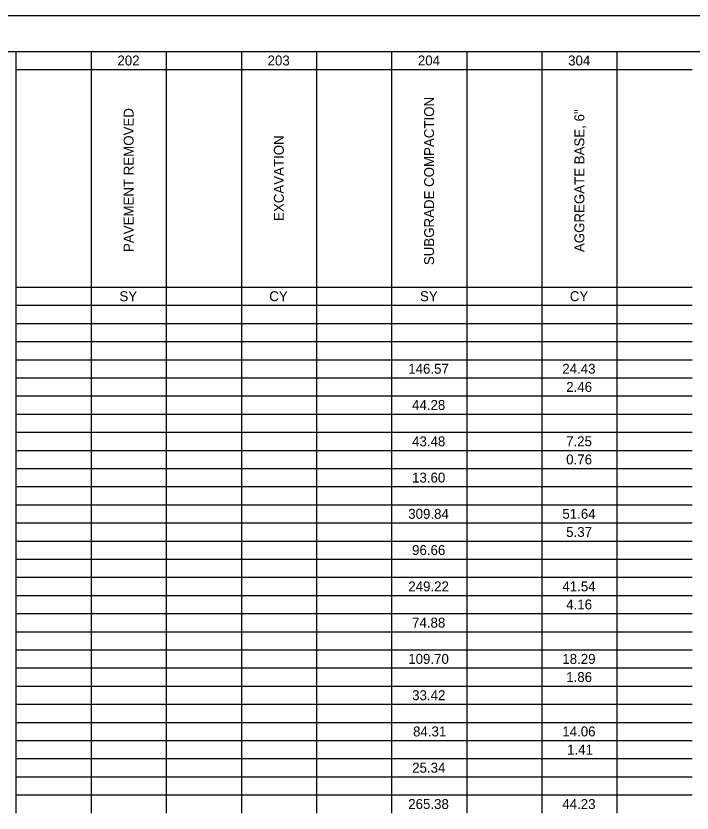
# Model space of a CAD drawing. Extents: x 0 to 34, y 0 to 22.
# Drawn here: x 11.87 to 21.4, y 10.76 to 22 of the extents above; entities that cross this region are included whole.
import ezdxf

# ---------------------------------------------------------------- set-up
doc = ezdxf.new("R2010")
doc.units = 0
for name, color, linetype in [('Default', 7, 'Continuous'), ('SH_Border', 7, 'Continuous'), ('SH_Cut_Line', 7, 'Continuous')]:
    doc.layers.add(name, color=color, linetype=linetype)

msp = doc.modelspace()

# ---------------------------------------------------------------- linework, layer by layer
at = {"layer": 'Default'}
for p, q in [((11.872, 21.5), (12.931, 21.5)), ((11.872, 21.5), (11.872, 21.244)), ((12.931, 21.5), (15.05, 21.5)), ((12.931, 21.5), (12.931, 21.244)), ((13.99, 21.5), (13.99, 21.244)), ((15.05, 21.5), (21.404, 21.5)), ((15.05, 21.5), (15.05, 21.244)), ((16.109, 21.5), (16.109, 21.244)), ((17.168, 21.5), (17.168, 21.244)), ((18.227, 21.5), (18.227, 21.244)), ((19.286, 21.5), (19.286, 21.244)), ((20.345, 21.5), (20.345, 21.244)), ((11.872, 21.244), (12.931, 21.244)), ((11.872, 21.244), (11.872, 20.989)), ((12.931, 21.244), (15.05, 21.244)), ((12.931, 21.244), (12.931, 20.989)), ((13.99, 21.244), (13.99, 20.989)), ((15.05, 21.244), (21.404, 21.244)), ((15.05, 21.244), (15.05, 20.989)), ((16.109, 21.244), (16.109, 20.989)), ((17.168, 21.244), (17.168, 20.989)), ((18.227, 21.244), (18.227, 20.989)), ((19.286, 21.244), (19.286, 20.989)), ((20.345, 21.244), (20.345, 20.989)), ((11.872, 20.989), (11.872, 20.733)), ((12.931, 20.989), (12.931, 20.733)), ((13.99, 20.989), (13.99, 20.733)), ((15.05, 20.989), (15.05, 20.733)), ((16.109, 20.989), (16.109, 20.733)), ((17.168, 20.989), (17.168, 20.733)), ((18.227, 20.989), (18.227, 20.733)), ((19.286, 20.989), (19.286, 20.733)), ((20.345, 20.989), (20.345, 20.733)), ((11.872, 20.733), (11.872, 20.222)), ((12.931, 20.733), (12.931, 20.222)), ((13.99, 20.733), (13.99, 20.222)), ((15.05, 20.733), (15.05, 20.222)), ((16.109, 20.733), (16.109, 20.222)), ((17.168, 20.733), (17.168, 20.222)), ((18.227, 20.733), (18.227, 20.222)), ((19.286, 20.733), (19.286, 20.222)), ((20.345, 20.733), (20.345, 20.222)), ((11.872, 20.222), (11.872, 19.966)), ((12.931, 20.222), (12.931, 19.966)), ((13.99, 20.222), (13.99, 19.966)), ((15.05, 20.222), (15.05, 19.966)), ((16.109, 20.222), (16.109, 19.966)), ((17.168, 20.222), (17.168, 19.966)), ((18.227, 20.222), (18.227, 19.966)), ((19.286, 20.222), (19.286, 19.966)), ((20.345, 20.222), (20.345, 19.966)), ((11.872, 19.966), (11.872, 19.71)), ((12.931, 19.966), (12.931, 19.71)), ((13.99, 19.966), (13.99, 19.71)), ((15.05, 19.966), (15.05, 19.71)), ((16.109, 19.966), (16.109, 19.71)), ((17.168, 19.966), (17.168, 19.71)), ((18.227, 19.966), (18.227, 19.71)), ((19.286, 19.966), (19.286, 19.71)), ((20.345, 19.966), (20.345, 19.71)), ((11.872, 19.71), (11.872, 19.455)), ((12.931, 19.71), (12.931, 19.455)), ((13.99, 19.71), (13.99, 19.455)), ((15.05, 19.71), (15.05, 19.455)), ((16.109, 19.71), (16.109, 19.455)), ((17.168, 19.71), (17.168, 19.455)), ((18.227, 19.71), (18.227, 19.455)), ((19.286, 19.71), (19.286, 19.455)), ((20.345, 19.71), (20.345, 19.455)), ((11.872, 19.455), (11.872, 19.199)), ((12.931, 19.455), (12.931, 19.199)), ((13.99, 19.455), (13.99, 19.199)), ((15.05, 19.455), (15.05, 19.199)), ((16.109, 19.455), (16.109, 19.199)), ((17.168, 19.455), (17.168, 19.199)), ((18.227, 19.455), (18.227, 19.199)), ((19.286, 19.455), (19.286, 19.199)), ((20.345, 19.455), (20.345, 19.199)), ((11.872, 19.199), (11.872, 18.943)), ((12.931, 19.199), (12.931, 18.943)), ((13.99, 19.199), (13.99, 18.943)), ((15.05, 19.199), (15.05, 18.943)), ((16.109, 19.199), (16.109, 18.943)), ((17.168, 19.199), (17.168, 18.943)), ((18.227, 19.199), (18.227, 18.943)), ((19.286, 19.199), (19.286, 18.943)), ((20.345, 19.199), (20.345, 18.943)), ((11.872, 18.943), (11.872, 18.688)), ((12.931, 18.943), (12.931, 18.688)), ((13.99, 18.943), (13.99, 18.688)), ((15.05, 18.943), (15.05, 18.688)), ((16.109, 18.943), (16.109, 18.688)), ((17.168, 18.943), (17.168, 18.688)), ((18.227, 18.943), (18.227, 18.688)), ((19.286, 18.943), (19.286, 18.688)), ((20.345, 18.943), (20.345, 18.688)), ((11.872, 18.688), (11.872, 18.432)), ((12.931, 18.688), (12.931, 18.432)), ((13.99, 18.688), (13.99, 18.432)), ((15.05, 18.688), (15.05, 18.432)), ((16.109, 18.688), (16.109, 18.432)), ((17.168, 18.688), (17.168, 18.432)), ((18.227, 18.688), (18.227, 18.432)), ((19.286, 18.688), (19.286, 18.432)), ((20.345, 18.688), (20.345, 18.432)), ((11.872, 18.432), (11.872, 18.177)), ((12.931, 18.432), (12.931, 18.177)), ((13.99, 18.432), (13.99, 18.177)), ((15.05, 18.432), (15.05, 18.177)), ((16.109, 18.432), (16.109, 18.177)), ((17.168, 18.432), (17.168, 18.177)), ((18.227, 18.432), (18.227, 18.177)), ((19.286, 18.432), (19.286, 18.177)), ((20.345, 18.432), (20.345, 18.177)), ((11.872, 18.177), (12.931, 18.177)), ((11.872, 18.177), (11.872, 17.921)), ((12.931, 18.177), (15.05, 18.177)), ((12.931, 18.177), (12.931, 17.921)), ((13.99, 18.177), (13.99, 17.921)), ((15.05, 18.177), (21.404, 18.177)), ((15.05, 18.177), (15.05, 17.921)), ((16.109, 18.177), (16.109, 17.921)), ((17.168, 18.177), (17.168, 17.921)), ((18.227, 18.177), (18.227, 17.921)), ((19.286, 18.177), (19.286, 17.921)), ((20.345, 18.177), (20.345, 17.921)), ((11.872, 17.921), (12.931, 17.921)), ((11.872, 17.921), (11.872, 17.665)), ((12.931, 17.921), (15.05, 17.921)), ((12.931, 17.921), (12.931, 17.665)), ((13.99, 17.921), (13.99, 17.665)), ((15.05, 17.921), (21.404, 17.921)), ((15.05, 17.921), (15.05, 17.665)), ((16.109, 17.921), (16.109, 17.665)), ((17.168, 17.921), (17.168, 17.665)), ((18.227, 17.921), (18.227, 17.665)), ((19.286, 17.921), (19.286, 17.665)), ((20.345, 17.921), (20.345, 17.665)), ((11.872, 17.665), (12.931, 17.665)), ((11.872, 17.665), (11.872, 17.41)), ((12.931, 17.665), (15.05, 17.665)), ((12.931, 17.665), (12.931, 17.41)), ((13.99, 17.665), (13.99, 17.41)), ((15.05, 17.665), (21.404, 17.665)), ((15.05, 17.665), (15.05, 17.41)), ((16.109, 17.665), (16.109, 17.41)), ((17.168, 17.665), (17.168, 17.41)), ((18.227, 17.665), (18.227, 17.41)), ((19.286, 17.665), (19.286, 17.41)), ((20.345, 17.665), (20.345, 17.41)), ((11.872, 17.41), (12.931, 17.41)), ((11.872, 17.41), (11.872, 17.154)), ((12.931, 17.41), (15.05, 17.41)), ((12.931, 17.41), (12.931, 17.154)), ((13.99, 17.41), (13.99, 17.154)), ((15.05, 17.41), (21.404, 17.41)), ((15.05, 17.41), (15.05, 17.154)), ((16.109, 17.41), (16.109, 17.154)), ((17.168, 17.41), (17.168, 17.154)), ((18.227, 17.41), (18.227, 17.154)), ((19.286, 17.41), (19.286, 17.154)), ((20.345, 17.41), (20.345, 17.154)), ((11.872, 17.154), (12.931, 17.154)), ((11.872, 17.154), (11.872, 16.643)), ((12.931, 17.154), (15.05, 17.154)), ((12.931, 17.154), (12.931, 16.643)), ((13.99, 17.154), (13.99, 16.643)), ((15.05, 17.154), (21.404, 17.154)), ((15.05, 17.154), (15.05, 16.643)), ((16.109, 17.154), (16.109, 16.643)), ((17.168, 17.154), (17.168, 16.643)), ((18.227, 17.154), (18.227, 16.643)), ((19.286, 17.154), (19.286, 16.643)), ((20.345, 17.154), (20.345, 16.643)), ((11.872, 16.898), (12.931, 16.898)), ((12.931, 16.898), (15.05, 16.898)), ((15.05, 16.898), (21.404, 16.898)), ((11.872, 16.643), (12.931, 16.643)), ((11.872, 16.643), (11.872, 16.387)), ((12.931, 16.643), (15.05, 16.643)), ((12.931, 16.643), (12.931, 16.387)), ((13.99, 16.643), (13.99, 16.387)), ((15.05, 16.643), (21.404, 16.643)), ((15.05, 16.643), (15.05, 16.387)), ((16.109, 16.643), (16.109, 16.387)), ((17.168, 16.643), (17.168, 16.387)), ((18.227, 16.643), (18.227, 16.387)), ((19.286, 16.643), (19.286, 16.387)), ((20.345, 16.643), (20.345, 16.387)), ((11.872, 16.387), (12.931, 16.387)), ((11.872, 16.387), (11.872, 16.131)), ((12.931, 16.387), (15.05, 16.387)), ((12.931, 16.387), (12.931, 16.131)), ((13.99, 16.387), (13.99, 16.131)), ((15.05, 16.387), (21.404, 16.387)), ((15.05, 16.387), (15.05, 16.131)), ((16.109, 16.387), (16.109, 16.131)), ((17.168, 16.387), (17.168, 16.131)), ((18.227, 16.387), (18.227, 16.131)), ((19.286, 16.387), (19.286, 16.131)), ((20.345, 16.387), (20.345, 16.131)), ((11.872, 16.131), (12.931, 16.131)), ((11.872, 16.131), (11.872, 15.876)), ((12.931, 16.131), (15.05, 16.131)), ((12.931, 16.131), (12.931, 15.876)), ((13.99, 16.131), (13.99, 15.876)), ((15.05, 16.131), (21.404, 16.131)), ((15.05, 16.131), (15.05, 15.876)), ((16.109, 16.131), (16.109, 15.876)), ((17.168, 16.131), (17.168, 15.876)), ((18.227, 16.131), (18.227, 15.876)), ((19.286, 16.131), (19.286, 15.876)), ((20.345, 16.131), (20.345, 15.876)), ((11.872, 15.876), (12.931, 15.876)), ((11.872, 15.876), (11.872, 15.364)), ((12.931, 15.876), (15.05, 15.876)), ((12.931, 15.876), (12.931, 15.364)), ((13.99, 15.876), (13.99, 15.364)), ((15.05, 15.876), (21.404, 15.876)), ((15.05, 15.876), (15.05, 15.364)), ((16.109, 15.876), (16.109, 15.364)), ((17.168, 15.876), (17.168, 15.364)), ((18.227, 15.876), (18.227, 15.364)), ((19.286, 15.876), (19.286, 15.364)), ((20.345, 15.876), (20.345, 15.364)), ((11.872, 15.62), (12.931, 15.62)), ((12.931, 15.62), (15.05, 15.62)), ((15.05, 15.62), (21.404, 15.62)), ((11.872, 15.364), (12.931, 15.364)), ((11.872, 15.364), (11.872, 15.109)), ((12.931, 15.364), (15.05, 15.364)), ((12.931, 15.364), (12.931, 15.109)), ((13.99, 15.364), (13.99, 15.109)), ((15.05, 15.364), (21.404, 15.364)), ((15.05, 15.364), (15.05, 15.109)), ((16.109, 15.364), (16.109, 15.109)), ((17.168, 15.364), (17.168, 15.109)), ((18.227, 15.364), (18.227, 15.109)), ((19.286, 15.364), (19.286, 15.109)), ((20.345, 15.364), (20.345, 15.109)), ((11.872, 15.109), (12.931, 15.109)), ((11.872, 15.109), (11.872, 14.853)), ((12.931, 15.109), (15.05, 15.109)), ((12.931, 15.109), (12.931, 14.853)), ((13.99, 15.109), (13.99, 14.853)), ((15.05, 15.109), (21.404, 15.109)), ((15.05, 15.109), (15.05, 14.853)), ((16.109, 15.109), (16.109, 14.853)), ((17.168, 15.109), (17.168, 14.853)), ((18.227, 15.109), (18.227, 14.853)), ((19.286, 15.109), (19.286, 14.853)), ((20.345, 15.109), (20.345, 14.853)), ((11.872, 14.853), (12.931, 14.853)), ((11.872, 14.853), (11.872, 14.597)), ((12.931, 14.853), (15.05, 14.853)), ((12.931, 14.853), (12.931, 14.597)), ((13.99, 14.853), (13.99, 14.597)), ((15.05, 14.853), (21.404, 14.853)), ((15.05, 14.853), (15.05, 14.597)), ((16.109, 14.853), (16.109, 14.597)), ((17.168, 14.853), (17.168, 14.597)), ((18.227, 14.853), (18.227, 14.597)), ((19.286, 14.853), (19.286, 14.597)), ((20.345, 14.853), (20.345, 14.597)), ((11.872, 14.597), (12.931, 14.597)), ((11.872, 14.597), (11.872, 13.83)), ((12.931, 14.597), (15.05, 14.597)), ((12.931, 14.597), (12.931, 13.83)), ((13.99, 14.597), (13.99, 13.83)), ((15.05, 14.597), (21.404, 14.597)), ((15.05, 14.597), (15.05, 13.83)), ((16.109, 14.597), (16.109, 13.83)), ((17.168, 14.597), (17.168, 13.83)), ((18.227, 14.597), (18.227, 13.83)), ((19.286, 14.597), (19.286, 13.83)), ((20.345, 14.597), (20.345, 13.83)), ((11.872, 14.342), (12.931, 14.342)), ((12.931, 14.342), (15.05, 14.342)), ((15.05, 14.342), (21.404, 14.342)), ((11.872, 14.086), (12.931, 14.086)), ((12.931, 14.086), (15.05, 14.086)), ((15.05, 14.086), (21.404, 14.086)), ((11.872, 13.83), (12.931, 13.83)), ((11.872, 13.83), (11.872, 13.575)), ((12.931, 13.83), (15.05, 13.83)), ((12.931, 13.83), (12.931, 13.575)), ((13.99, 13.83), (13.99, 13.575)), ((15.05, 13.83), (21.404, 13.83)), ((15.05, 13.83), (15.05, 13.575)), ((16.109, 13.83), (16.109, 13.575)), ((17.168, 13.83), (17.168, 13.575)), ((18.227, 13.83), (18.227, 13.575)), ((19.286, 13.83), (19.286, 13.575)), ((20.345, 13.83), (20.345, 13.575)), ((11.872, 13.575), (12.931, 13.575)), ((11.872, 13.575), (11.872, 12.552)), ((12.931, 13.575), (15.05, 13.575)), ((12.931, 13.575), (12.931, 12.552)), ((13.99, 13.575), (13.99, 12.552)), ((15.05, 13.575), (21.404, 13.575)), ((15.05, 13.575), (15.05, 12.552)), ((16.109, 13.575), (16.109, 12.552)), ((17.168, 13.575), (17.168, 12.552)), ((18.227, 13.575), (18.227, 12.552)), ((19.286, 13.575), (19.286, 12.552)), ((20.345, 13.575), (20.345, 12.552)), ((11.872, 13.319), (12.931, 13.319)), ((12.931, 13.319), (15.05, 13.319)), ((15.05, 13.319), (21.404, 13.319)), ((11.872, 13.063), (12.931, 13.063)), ((12.931, 13.063), (15.05, 13.063)), ((15.05, 13.063), (21.404, 13.063)), ((11.872, 12.808), (12.931, 12.808)), ((12.931, 12.808), (15.05, 12.808)), ((15.05, 12.808), (21.404, 12.808)), ((11.872, 12.552), (12.931, 12.552)), ((11.872, 12.552), (11.872, 12.297)), ((12.931, 12.552), (15.05, 12.552)), ((12.931, 12.552), (12.931, 12.297)), ((13.99, 12.552), (13.99, 12.297)), ((15.05, 12.552), (21.404, 12.552)), ((15.05, 12.552), (15.05, 12.297)), ((16.109, 12.552), (16.109, 12.297)), ((17.168, 12.552), (17.168, 12.297)), ((18.227, 12.552), (18.227, 12.297)), ((19.286, 12.552), (19.286, 12.297)), ((20.345, 12.552), (20.345, 12.297)), ((11.872, 12.297), (12.931, 12.297)), ((11.872, 12.297), (11.872, 11.274)), ((12.931, 12.297), (15.05, 12.297)), ((12.931, 12.297), (12.931, 11.274)), ((13.99, 12.297), (13.99, 11.274)), ((15.05, 12.297), (21.404, 12.297)), ((15.05, 12.297), (15.05, 11.274)), ((16.109, 12.297), (16.109, 11.274)), ((17.168, 12.297), (17.168, 11.274)), ((18.227, 12.297), (18.227, 11.274)), ((19.286, 12.297), (19.286, 11.274)), ((20.345, 12.297), (20.345, 11.274)), ((11.872, 12.041), (12.931, 12.041)), ((12.931, 12.041), (15.05, 12.041)), ((15.05, 12.041), (21.404, 12.041)), ((11.872, 11.785), (12.931, 11.785)), ((12.931, 11.785), (15.05, 11.785)), ((15.05, 11.785), (21.404, 11.785)), ((11.872, 11.53), (12.931, 11.53)), ((12.931, 11.53), (15.05, 11.53)), ((15.05, 11.53), (21.404, 11.53)), ((11.872, 11.274), (12.931, 11.274)), ((11.872, 11.274), (11.872, 10.763)), ((12.931, 11.274), (15.05, 11.274)), ((12.931, 11.274), (12.931, 10.763)), ((13.99, 11.274), (13.99, 10.763)), ((15.05, 11.274), (21.404, 11.274)), ((15.05, 11.274), (15.05, 10.763)), ((16.109, 11.274), (16.109, 10.763)), ((17.168, 11.274), (17.168, 10.763)), ((18.227, 11.274), (18.227, 10.763)), ((19.286, 11.274), (19.286, 10.763)), ((20.345, 11.274), (20.345, 10.763)), ((11.872, 11.018), (12.931, 11.018)), ((12.931, 11.018), (15.05, 11.018)), ((15.05, 11.018), (21.404, 11.018))]:
    msp.add_line(p, q, dxfattribs=at)
at = {"layer": 'SH_Border'}
msp.add_lwpolyline([(1.5, 21.5), (33.5, 21.5), (33.5, 0.5), (1.5, 0.5)], close=True, dxfattribs=at)
at = {"layer": 'SH_Cut_Line'}
msp.add_lwpolyline([(0, 0), (34, 0), (34, 22), (0, 22)], close=True, dxfattribs=at)

# ---------------------------------------------------------------- texts
at = {"layer": 'Default'}
for s, p in [('202', (13.303, 21.302)), ('203', (15.42, 21.302)), ('204', (17.539, 21.302)), ('304', (19.657, 21.302)), ('SY', (13.331, 17.979)), ('CY', (15.444, 17.979)), ('SY', (17.568, 17.979)), ('CY', (19.681, 17.979)), ('146.57', (17.403, 16.956)), ('24.43', (19.575, 16.956)), ('2.46', (19.63, 16.7)), ('44.28', (17.457, 16.445)), ('43.48', (17.457, 15.933)), ('7.25', (19.629, 15.933)), ('0.76', (19.63, 15.678)), ('13.60', (17.457, 15.422)), ('309.84', (17.403, 14.911)), ('51.64', (19.576, 14.911)), ('5.37', (19.63, 14.655)), ('96.66', (17.457, 14.4)), ('249.22', (17.404, 13.888)), ('41.54', (19.576, 13.888)), ('4.16', (19.63, 13.633)), ('74.88', (17.457, 13.377)), ('109.70', (17.403, 12.866)), ('18.29', (19.575, 12.866)), ('1.86', (19.63, 12.61)), ('33.42', (17.458, 12.354)), ('84.31', (17.471, 11.843)), ('14.06', (19.575, 11.843)), ('1.41', (19.643, 11.587)), ('25.34', (17.458, 11.332)), ('265.38', (17.403, 10.82)), ('44.23', (19.575, 10.82))]:
    msp.add_text(s, height=0.14, dxfattribs=at).set_placement(p)
for s, p in [('SUBGRADE COMPACTION', (17.767, 18.487)), ('PAVEMENT REMOVED', (13.531, 18.672)), ('AGGREGATE BASE, 6"', (19.886, 18.671)), ('EXCAVATION', (15.649, 19.11))]:
    msp.add_text(s, height=0.14, rotation=90, dxfattribs=at).set_placement(p)

doc.saveas('drawing.dxf')
